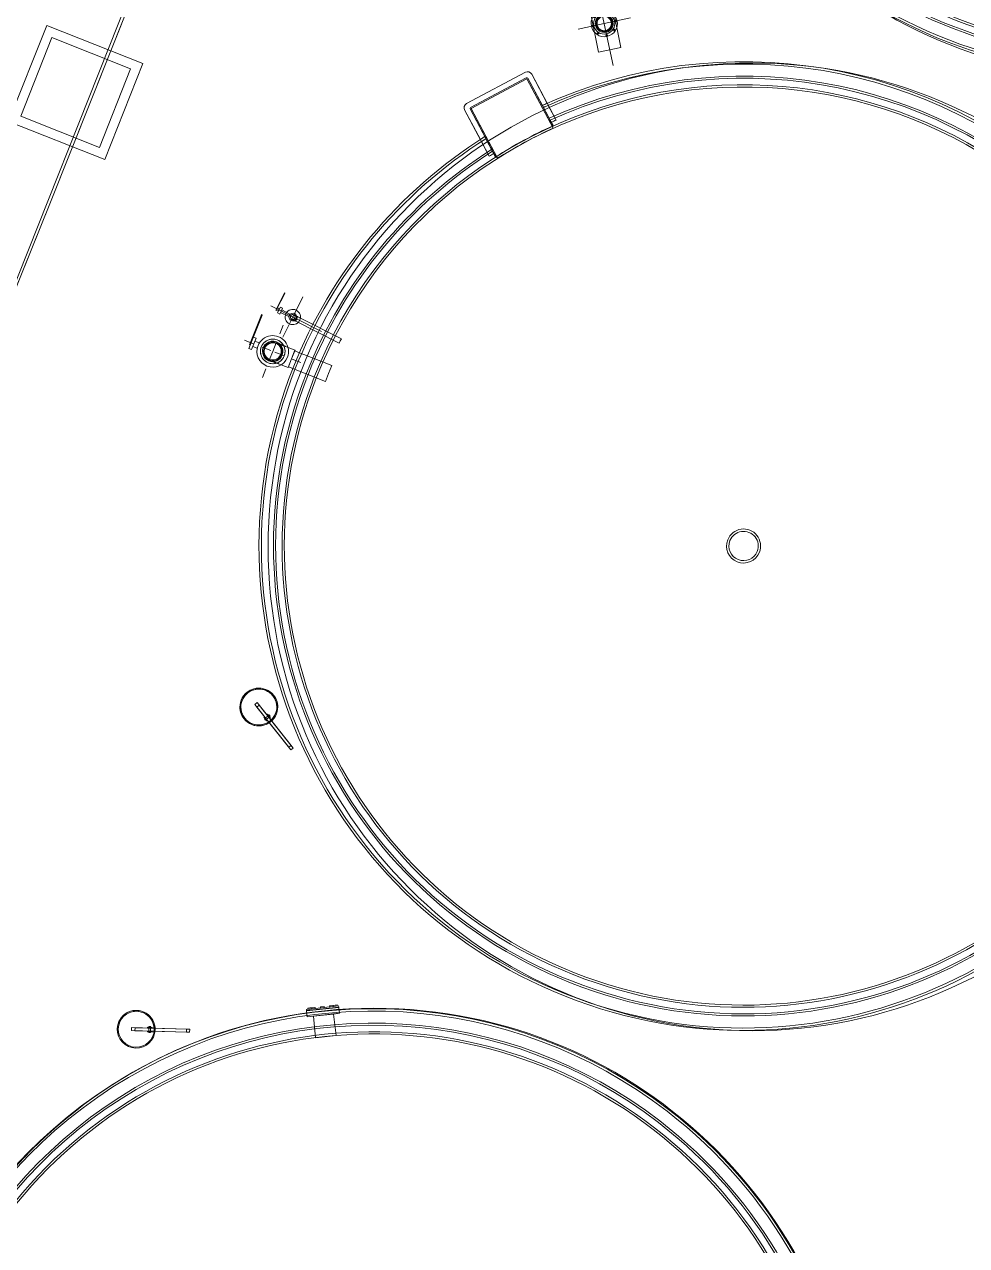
# Model space of a CAD drawing. Header units: metres. Extents: x -207 to 292, y -187 to 169.
# Drawn here: x -32.25 to -22.23, y -64.14 to -51.15 of the extents above; entities that cross this region are included whole.
import ezdxf

# ---------------------------------------------------------------- set-up
doc = ezdxf.new("R2010")
doc.units = ezdxf.units.M
doc.linetypes.add('Dash', pattern=[0.006, 0.003, -0.003])
for name, color, linetype, lineweight in [('C-TOPO', 7, 'Continuous', 9), ('EQUIPOS PIS', 7, 'Continuous', 9), ('P-SANR-FIXT', 7, 'Continuous', 9), ('P-SANR-FIXT-HDLN', 7, 'Dash', 9), ('VEREDAS', 7, 'Continuous', 9)]:
    doc.layers.add(name, color=color, linetype=linetype, lineweight=lineweight)
doc.layers.add('PR10-ARQ-PL-001-Emplazamiento-C-1_dwg', color=7, linetype='Continuous', lineweight=9, true_color=0x767676)

# ---------------------------------------------------------------- blocks, each defined once
blk = doc.blocks.new('M_Estanque-Terraza - M_Estanque-Terraza-2090154-PLANTA EMPLAZAMIENTO ACTUALIZADO')
at = {"layer": 'P-SANR-FIXT'}
for p, q in [((-4.012, 3.832), (-4.471, 3.292)), ((-4.471, 3.292), (-4.012, 3.832)), ((-4.012, 3.832), (-4.471, 3.292)), ((-4.471, 3.292), (-4.012, 3.832)), ((-4.012, 3.832), (-4.471, 3.292)), ((-4.471, 3.292), (-4.012, 3.832)), ((-4.416, 3.27), (-3.981, 3.781)), ((-3.981, 3.781), (-4.416, 3.27)), ((-4.416, 3.27), (-3.981, 3.781)), ((-3.981, 3.781), (-4.416, 3.27)), ((-3.981, 3.781), (-4.416, 3.27)), ((-4.416, 3.27), (-3.981, 3.781)), ((-3.981, 3.781), (-4.416, 3.27)), ((-4.416, 3.27), (-3.981, 3.781)), ((-4.407, 3.262), (-3.972, 3.773)), ((-3.972, 3.773), (-4.407, 3.262)), ((-3.972, 3.773), (-3.536, 3.402)), ((-3.519, 3.388), (-3.972, 3.773)), ((-3.964, 3.783), (-3.56, 3.439)), ((-3.56, 3.439), (-3.964, 3.783)), ((-3.964, 3.783), (-3.56, 3.439)), ((-3.56, 3.439), (-3.964, 3.783)), ((-3.714, 3.57), (-3.964, 3.783)), ((-3.964, 3.783), (-3.529, 3.412)), ((-3.714, 3.57), (-3.964, 3.783)), ((-3.964, 3.783), (-3.714, 3.57)), ((-3.521, 3.479), (-3.941, 3.837)), ((-3.941, 3.837), (-3.521, 3.479)), ((-3.521, 3.479), (-3.941, 3.837)), ((-3.941, 3.837), (-3.521, 3.479)), ((-3.675, 3.61), (-3.941, 3.837)), ((-3.941, 3.837), (-3.675, 3.61)), ((3.631, 3.688), (3.586, 3.645)), ((3.586, 3.645), (3.63, 3.597)), ((3.586, 3.645), (3.826, 3.397)), ((3.586, 3.645), (3.826, 3.397)), ((3.631, 3.688), (3.87, 3.441)), ((3.631, 3.688), (3.87, 3.441)), ((3.644, 3.699), (3.634, 3.691)), ((3.872, 3.444), (3.634, 3.691)), ((3.872, 3.444), (3.634, 3.691)), ((3.644, 3.699), (3.882, 3.453)), ((3.644, 3.699), (3.882, 3.453)), ((3.662, 3.696), (3.654, 3.689)), ((3.654, 3.689), (3.668, 3.674)), ((3.676, 3.682), (3.662, 3.696)), ((3.668, 3.674), (3.682, 3.66)), ((3.69, 3.668), (3.676, 3.682)), ((3.682, 3.66), (3.69, 3.668)), ((3.69, 3.668), (3.682, 3.66)), ((3.69, 3.668), (3.682, 3.66)), ((3.682, 3.66), (3.705, 3.635)), ((3.682, 3.66), (3.705, 3.635)), ((3.686, 3.656), (3.709, 3.631)), ((3.686, 3.656), (3.709, 3.631)), ((3.713, 3.643), (3.69, 3.668)), ((3.713, 3.643), (3.69, 3.668)), ((3.717, 3.639), (3.694, 3.663)), ((3.717, 3.639), (3.694, 3.663)), ((3.709, 3.631), (3.717, 3.639)), ((3.709, 3.631), (3.717, 3.639)), ((-3.597, 3.47), (-3.714, 3.57)), ((-3.527, 3.411), (-3.695, 3.554)), ((-3.695, 3.554), (-3.58, 3.455)), ((-3.695, 3.554), (-3.56, 3.439)), ((-3.56, 3.439), (-3.695, 3.554)), ((-3.521, 3.479), (-3.656, 3.594)), ((-3.656, 3.594), (-3.521, 3.479)), ((3.63, 3.597), (3.462, 3.441)), ((3.63, 3.597), (3.779, 3.443)), ((3.63, 3.597), (3.779, 3.443)), ((3.757, 3.598), (3.749, 3.591)), ((3.757, 3.598), (3.749, 3.591)), ((3.749, 3.591), (3.776, 3.562)), ((3.749, 3.591), (3.776, 3.562)), ((3.749, 3.591), (3.776, 3.562)), ((3.749, 3.591), (3.776, 3.562)), ((3.784, 3.569), (3.757, 3.598)), ((3.784, 3.569), (3.757, 3.598)), ((3.784, 3.569), (3.757, 3.598)), ((3.784, 3.569), (3.757, 3.598)), ((3.776, 3.562), (3.784, 3.569)), ((3.776, 3.562), (3.784, 3.569)), ((3.824, 3.529), (3.816, 3.521)), ((3.824, 3.529), (3.816, 3.521)), ((3.816, 3.521), (3.839, 3.497)), ((3.816, 3.521), (3.839, 3.497)), ((3.82, 3.517), (3.843, 3.492)), ((3.82, 3.517), (3.843, 3.492)), ((3.847, 3.504), (3.824, 3.529)), ((3.847, 3.504), (3.824, 3.529)), ((3.851, 3.5), (3.828, 3.525)), ((3.851, 3.5), (3.828, 3.525)), ((3.541, 3.362), (3.462, 3.441)), ((3.462, 3.441), (3.617, 3.281)), ((3.462, 3.441), (3.617, 3.281)), ((3.617, 3.281), (3.779, 3.443)), ((3.779, 3.443), (3.826, 3.397)), ((3.826, 3.397), (3.87, 3.441)), ((3.851, 3.5), (3.843, 3.492)), ((3.843, 3.492), (3.851, 3.5)), ((3.843, 3.492), (3.851, 3.5)), ((3.843, 3.492), (3.857, 3.478)), ((3.865, 3.486), (3.851, 3.5)), ((3.857, 3.478), (3.871, 3.464)), ((3.879, 3.471), (3.865, 3.486)), ((3.871, 3.464), (3.879, 3.471)), ((3.872, 3.444), (3.882, 3.453)), ((-4.007, 2.906), (-4.415, 3.253)), ((-4.415, 3.253), (-4.007, 2.906)), ((-4.007, 2.906), (-4.415, 3.253)), ((-4.415, 3.253), (-4.007, 2.906)), ((-4.415, 3.253), (-4.161, 3.037)), ((-3.976, 2.879), (-4.415, 3.253)), ((-4.415, 3.253), (-4.161, 3.037)), ((-4.161, 3.037), (-4.415, 3.253)), ((-3.967, 2.887), (-4.407, 3.262)), ((-4.407, 3.262), (-3.95, 2.873)), ((3.617, 3.281), (3.541, 3.362)), ((-4.466, 3.222), (-4.04, 2.86)), ((-4.04, 2.86), (-4.466, 3.222)), ((-4.466, 3.222), (-4.04, 2.86)), ((-4.04, 2.86), (-4.466, 3.222)), ((-4.466, 3.222), (-4.194, 2.991)), ((-4.194, 2.991), (-4.466, 3.222)), ((-4.161, 3.037), (-4.044, 2.937)), ((-4.142, 3.021), (-3.974, 2.877)), ((-4.027, 2.922), (-4.142, 3.021)), ((-4.142, 3.021), (-4.007, 2.906)), ((-4.007, 2.906), (-4.142, 3.021)), ((-4.175, 2.975), (-4.04, 2.86)), ((-4.04, 2.86), (-4.175, 2.975))]:
    blk.add_line(p, q, dxfattribs=at)
at = {"layer": 'P-SANR-FIXT', "flags": 128}
for points in [[(-3.529, 3.412), (-3.536, 3.418), (-3.544, 3.425), (-3.552, 3.431), (-3.559, 3.438), (-3.567, 3.444), (-3.574, 3.451), (-3.582, 3.457), (-3.59, 3.464), (-3.597, 3.47)], [(-3.58, 3.455), (-3.575, 3.451), (-3.569, 3.446), (-3.564, 3.442), (-3.559, 3.438), (-3.554, 3.433), (-3.548, 3.429), (-3.543, 3.424), (-3.538, 3.42), (-3.533, 3.415), (-3.527, 3.411)], [(-3.536, 3.402), (-3.53, 3.397), (-3.525, 3.392), (-3.519, 3.388)], [(-4.044, 2.937), (-4.037, 2.931), (-4.029, 2.924), (-4.021, 2.918), (-4.014, 2.911), (-4.006, 2.905), (-3.999, 2.898), (-3.991, 2.892), (-3.983, 2.885), (-3.976, 2.879)], [(-3.974, 2.877), (-3.979, 2.882), (-3.985, 2.886), (-3.99, 2.891), (-3.995, 2.895), (-4.001, 2.9), (-4.006, 2.904), (-4.011, 2.909), (-4.016, 2.913), (-4.022, 2.918), (-4.027, 2.922)], [(-3.95, 2.873), (-3.956, 2.878), (-3.962, 2.882), (-3.967, 2.887)]]:
    blk.add_lwpolyline(points, dxfattribs=at)
at = {"layer": 'P-SANR-FIXT'}
for centre, radius, start, end in [((0, 0), 5.152, 0, 136.1362), ((0, 0), 5.152, 0, 136.1362), ((0, 0), 5.127, 0, 136.1195), ((0, 0), 5.127, 0, 136.1195), ((0, 0), 4.998, 0, 136.0307), ((0, 0), 4.976, 360, 136.0144), ((0, 0), 4.906, 0, 180), ((0, 0), 4.883, 0, 180), ((-3.974, 3.799), 0.05, 49.5733, 139.5733), ((-3.974, 3.799), 0.05, 49.5733, 139.5733), ((-3.974, 3.799), 0.05, 49.5733, 139.5733), ((-3.974, 3.799), 0.05, 49.5733, 139.5733), ((-3.974, 3.799), 0.05, 49.5733, 139.5733), ((-3.974, 3.799), 0.05, 49.5733, 139.5733), ((-3.972, 3.773), 0.012, 49.5733, 139.5733), ((-3.972, 3.773), 0.012, 49.5733, 139.5733), ((-3.972, 3.773), 0.012, 49.5733, 139.5733), ((-3.972, 3.773), 0.012, 49.5733, 139.5733), ((-3.972, 3.773), 0.012, 49.5733, 139.5733), ((-3.972, 3.773), 0.012, 49.5733, 139.5733), ((-3.972, 3.773), 0.012, 49.5733, 139.5733), ((-3.972, 3.773), 0.012, 49.5733, 139.5733), ((0, 0), 5.152, 135.5076, 136.1362), ((0, 0), 5.152, 135.5076, 136.1362), ((0, 0), 5.127, 135.4878, 136.1195), ((0, 0), 5.127, 135.4878, 136.1195), ((0, 0), 4.908, 135.9656, 144.0938), ((0, 0), 4.884, 136.089, 143.9747), ((0, 0), 4.95, 135.3417, 135.9961), ((0, 0), 4.95, 135.3417, 135.9961), ((0, 0), 4.95, 135.3417, 135.9961), ((0, 0), 4.95, 135.3417, 135.9961), ((0, 0), 4.95, 135.3417, 135.9961), ((0, 0), 4.95, 135.3417, 135.9961), ((0.035, -0.026), 4.95, 136.0277, 136.1669), ((-4.433, 3.26), 0.05, 139.5733, 229.5733), ((-4.433, 3.26), 0.05, 139.5733, 229.5733), ((-4.433, 3.26), 0.05, 139.5733, 229.5733), ((-4.433, 3.26), 0.05, 139.5733, 229.5733), ((-4.433, 3.26), 0.05, 139.5733, 229.5733), ((-4.433, 3.26), 0.05, 139.5733, 229.5733), ((-4.407, 3.262), 0.012, 139.5733, 229.5733), ((-4.407, 3.262), 0.012, 139.5733, 229.5733), ((-4.407, 3.262), 0.012, 139.5733, 229.5733), ((-4.407, 3.262), 0.012, 139.5733, 229.5733), ((-4.407, 3.262), 0.012, 139.5733, 229.5733), ((-4.407, 3.262), 0.012, 139.5733, 229.5733), ((-4.407, 3.262), 0.012, 139.5733, 229.5733), ((-4.407, 3.262), 0.012, 139.5733, 229.5733), ((0, 0), 5.152, 143.8798, 180), ((0, 0), 5.152, 143.8798, 180), ((0, 0), 5.127, 143.9009, 180), ((0, 0), 5.127, 143.9009, 180), ((0, 0), 5.152, 143.8798, 144.5092), ((0, 0), 5.152, 143.8798, 144.5092), ((0, 0), 5.127, 143.9009, 144.5333), ((0, 0), 5.127, 143.9009, 144.5333), ((0, 0), 4.998, 144.0122, 180), ((0, 0), 4.976, 144.0325, 180), ((0, 0), 4.95, 144.0556, 144.7107), ((0, 0), 4.95, 144.0556, 144.7107), ((0, 0), 4.95, 144.0556, 144.7107), ((0, 0), 4.95, 144.0556, 144.7107), ((0, 0), 4.95, 144.0556, 144.7107), ((0, 0), 4.95, 144.0556, 144.7107), ((0.035, -0.026), 4.95, 143.948, 144.0873), ((0, 0), 0.181, 360, 180), ((0, 0), 0.181, 0, 180), ((0, 0), 0.156, 0, 180), ((0, 0), 0.156, 0, 180), ((0, 0), 5.152, 180, 360), ((0, 0), 5.152, 180, 360), ((0, 0), 5.127, 180, 0), ((0, 0), 5.127, 180, 0), ((0, 0), 4.998, 180, 0), ((0, 0), 4.976, 180, 0), ((0, 0), 4.906, 180, 360), ((0, 0), 4.883, 180, 360), ((0, 0), 0.181, 180, 360), ((0, 0), 0.181, 180, 0), ((0, 0), 0.156, 180, 0), ((0, 0), 0.156, 180, 0)]:
    blk.add_arc(centre, radius, start, end, dxfattribs=at)
for major_axis, ratio, start_param, end_param in [((2.956, 3.945), 0.995672, 1.44575, 1.448189), ((2.955, 3.944), 0.99567, 1.584603, 1.587045)]:
    blk.add_ellipse((0.001, -0.001), major_axis=major_axis, ratio=ratio, start_param=start_param, end_param=end_param, dxfattribs=at)
blk = doc.blocks.new('M_Conexión Tubería 01 - M_Conexión Tubería 01-2148525-PLANTA EMPLAZAMIENTO ACTUALIZADO')
at = {"layer": 'P-SANR-FIXT'}
for p, q in [((0, 0.456), (0, -0.234)), ((-0.121, 0.285), (-0.122, -0.125)), ((-0.122, -0.125), (-0.121, 0.285)), ((-0.121, 0.285), (-0.122, -0.125)), ((-0.122, -0.125), (-0.121, 0.285)), ((0.121, 0.284), (-0.121, 0.285)), ((-0.121, 0.285), (0.121, 0.284)), ((0.121, 0.284), (-0.121, 0.285)), ((-0.121, 0.285), (0.121, 0.284)), ((0.12, -0.126), (0.121, 0.284)), ((0.121, 0.284), (0.12, -0.126)), ((0.12, -0.126), (0.121, 0.284)), ((0.121, 0.284), (0.12, -0.126)), ((-0.285, 0), (0, 0)), ((-0.122, -0.125), (0.12, -0.126)), ((0.12, -0.126), (-0.122, -0.125)), ((-0.122, -0.125), (0.12, -0.126)), ((0.12, -0.126), (-0.122, -0.125)), ((0.285, 0), (0, 0))]:
    blk.add_line(p, q, dxfattribs=at)
for centre, radius, start, end in [((0, 0), 0.14, 0, 180), ((0, 0), 0.14, 0, 180), ((0, 0), 0.14, 0, 180), ((0, 0), 0.14, 0, 180), ((0, 0), 0.14, 0, 180), ((0, 0), 0.14, 0, 180), ((0, 0.127), 0.008, 0, 180), ((0, 0.127), 0.008, 0, 180), ((0, 0.127), 0.008, 0, 180), ((0, 0.127), 0.008, 0, 180), ((0, 0.127), 0.005, 0, 180), ((0, 0.127), 0.005, 0, 180), ((0, 0.127), 0.005, 0, 180), ((0, 0.127), 0.005, 0, 180), ((0, 0.127), 0.005, 0, 180), ((0, 0.127), 0.005, 0, 180), ((0, 0), 0.14, 180, 0), ((0, 0), 0.14, 180, 0), ((0, 0), 0.14, 180, 0), ((0, 0), 0.14, 180, 0), ((0, 0), 0.14, 180, 0), ((0, 0), 0.14, 180, 0), ((-0.127, 0), 0.008, 90, 270), ((-0.127, 0), 0.008, 90, 270), ((-0.127, 0), 0.008, 90, 270), ((-0.127, 0), 0.008, 90, 270), ((-0.127, 0), 0.005, 90, 270), ((-0.127, 0), 0.005, 90, 270), ((-0.127, 0), 0.008, 270, 90), ((-0.127, 0), 0.008, 270, 90), ((-0.127, 0), 0.008, 270, 90), ((-0.127, 0), 0.008, 270, 90), ((-0.127, 0), 0.005, 270, 90), ((-0.127, 0), 0.005, 270, 90), ((0, 0), 0.113, 0, 180), ((0, 0), 0.113, 0, 180), ((0, 0), 0.113, 180, 0), ((0, 0), 0.113, 180, 0), ((-0.09, 0.09), 0.008, 45, 225), ((-0.09, 0.09), 0.008, 45, 225), ((-0.09, 0.09), 0.008, 45, 225), ((-0.09, 0.09), 0.008, 45, 225), ((-0.09, 0.09), 0.008, 225, 45), ((-0.09, 0.09), 0.008, 225, 45), ((-0.09, 0.09), 0.008, 225, 45), ((-0.09, 0.09), 0.008, 225, 45), ((-0.09, 0.09), 0.005, 45, 225), ((-0.09, 0.09), 0.005, 45, 225), ((0, 0), 0.0951, 0, 180), ((0, 0), 0.0951, 0, 180), ((0, 0), 0.0951, 180, 0), ((0, 0), 0.0951, 180, 0), ((-0.09, 0.09), 0.005, 225, 45), ((-0.09, 0.09), 0.005, 225, 45), ((0, 0), 0.0851, 360, 180), ((0, 0), 0.0851, 360, 180), ((0, 0), 0.0851, 0, 180), ((0, 0), 0.0851, 0, 180), ((0, 0), 0.0851, 0, 180), ((0, 0), 0.0851, 0, 180), ((0, 0), 0.0851, 180, 360), ((0, 0), 0.0851, 180, 360), ((0, 0), 0.0851, 180, 360), ((0, 0), 0.0851, 180, 360), ((0, 0), 0.0851, 180, 0), ((0, 0), 0.0851, 180, 360), ((0, 0), 0.0816, 360, 180), ((0, 0), 0.0816, 0, 180), ((0, 0), 0.0816, 180, 360), ((0, 0), 0.0816, 180, 0), ((0, 0), 0.0766, 0, 180), ((0, 0), 0.0766, 360, 180), ((0, 0), 0.0766, 0, 180), ((0, 0), 0.0766, 360, 180), ((0, 0), 0.0766, 0, 180), ((0, 0), 0.0766, 360, 180), ((0, 0), 0.0766, 360, 180), ((0, 0), 0.0766, 0, 180), ((0, 0), 0.0766, 180, 360), ((0, 0), 0.0766, 180, 360), ((0, 0), 0.0766, 180, 360), ((0, 0), 0.0766, 180, 360), ((0, 0), 0.0766, 180, 360), ((0, 0), 0.0766, 180, 360), ((0, 0), 0.0766, 180, 360), ((0, 0), 0.0766, 180, 360), ((0, 0.127), 0.008, 180, 360), ((0, 0.127), 0.008, 180, 0), ((0, 0.127), 0.008, 180, 0), ((0, 0.127), 0.008, 180, 0), ((0, 0.127), 0.005, 180, 0), ((0, 0.127), 0.005, 180, 0), ((0, 0.127), 0.005, 180, 0), ((0, 0.127), 0.005, 180, 0), ((0, 0.127), 0.005, 180, 360), ((0, 0.127), 0.005, 180, 0), ((0.09, 0.09), 0.008, 135, 315), ((0.09, 0.09), 0.008, 135, 315), ((0.09, 0.09), 0.008, 135, 315), ((0.09, 0.09), 0.008, 135, 315), ((0.09, 0.09), 0.008, 315, 135), ((0.09, 0.09), 0.008, 315, 135), ((0.09, 0.09), 0.008, 315, 135), ((0.09, 0.09), 0.008, 315, 135), ((0.09, 0.09), 0.005, 135, 315), ((0.09, 0.09), 0.005, 135, 315), ((0.09, 0.09), 0.005, 315, 135), ((0.09, 0.09), 0.005, 315, 135), ((0.127, 0), 0.008, 90, 270), ((0.127, 0), 0.008, 90, 270), ((0.127, 0), 0.008, 90, 270), ((0.127, 0), 0.008, 90, 270), ((0.127, 0), 0.005, 90, 270), ((0.127, 0), 0.005, 90, 270), ((0.127, 0), 0.008, 270, 90), ((0.127, 0), 0.008, 270, 90), ((0.127, 0), 0.008, 270, 90), ((0.127, 0), 0.008, 270, 90), ((0.127, 0), 0.005, 270, 90), ((0.127, 0), 0.005, 270, 90), ((-0.09, -0.09), 0.008, 135, 315), ((-0.09, -0.09), 0.008, 135, 315), ((-0.09, -0.09), 0.008, 135, 315), ((-0.09, -0.09), 0.008, 135, 315), ((-0.09, -0.09), 0.008, 315, 135), ((-0.09, -0.09), 0.008, 315, 135), ((-0.09, -0.09), 0.008, 315, 135), ((-0.09, -0.09), 0.008, 315, 135), ((-0.09, -0.09), 0.005, 135, 315), ((-0.09, -0.09), 0.005, 135, 315), ((-0.09, -0.09), 0.005, 315, 135), ((-0.09, -0.09), 0.005, 315, 135), ((0, -0.127), 0.008, 360, 180), ((0, -0.127), 0.008, 0, 180), ((0, -0.127), 0.008, 360, 180), ((0, -0.127), 0.008, 0, 180), ((0, -0.127), 0.008, 180, 360), ((0, -0.127), 0.008, 180, 360), ((0, -0.127), 0.008, 180, 360), ((0, -0.127), 0.008, 180, 360), ((0, -0.127), 0.005, 360, 180), ((0, -0.127), 0.005, 0, 180), ((0, -0.127), 0.005, 180, 360), ((0, -0.127), 0.005, 180, 360), ((0.09, -0.09), 0.008, 45, 225), ((0.09, -0.09), 0.008, 45, 225), ((0.09, -0.09), 0.008, 45, 225), ((0.09, -0.09), 0.008, 45, 225), ((0.09, -0.09), 0.008, 225, 45), ((0.09, -0.09), 0.008, 225, 45), ((0.09, -0.09), 0.008, 225, 45), ((0.09, -0.09), 0.008, 225, 45), ((0.09, -0.09), 0.005, 45, 225), ((0.09, -0.09), 0.005, 45, 225), ((0.09, -0.09), 0.005, 225, 45), ((0.09, -0.09), 0.005, 225, 45)]:
    blk.add_arc(centre, radius, start, end, dxfattribs=at)
blk = doc.blocks.new('M_Tuberia Alimentación-01 - M_Tuberia Alimentación-01-2152466-PLANTA EMPLAZAMIENTO ACTUALIZADO')
at = {"layer": 'P-SANR-FIXT'}
for p, q in [((-0.248, 0.32), (-0.255, 0.32)), ((-0.255, 0.32), (-0.255, 0.296)), ((-0.255, 0.012), (-0.255, 0.317)), ((-0.248, 0.317), (-0.255, 0.317)), ((-0.255, 0.296), (-0.255, -0.02)), ((-0.248, 0.296), (-0.248, 0.32)), ((-0.248, 0.317), (-0.248, 0.012)), ((-0.248, -0.02), (-0.248, 0.296)), ((-0.255, 0.012), (-0.255, -0.025)), ((-0.255, 0.012), (-0.248, 0.012)), ((-0.216, 0.065), (-0.248, 0.065)), ((-0.248, 0), (-0.248, 0.065)), ((-0.248, -0.025), (-0.248, 0.012)), ((-0.248, -0.065), (-0.248, 0)), ((-0.216, 0.065), (-0.216, 0)), ((-0.168, 0.03), (-0.216, 0.03)), ((-0.216, 0), (-0.216, 0.03)), ((-0.216, 0), (-0.216, -0.065)), ((-0.168, 0.03), (-0.168, 0)), ((-0.168, 0), (-0.168, -0.03)), ((0.215, 0.1), (0.106, 0.1)), ((0.215, 0), (0.215, 0.1)), ((0.639, 0.09), (0.215, 0.09)), ((0.215, 0), (0.215, 0.09)), ((0.215, -0.1), (0.215, 0)), ((0.215, -0.09), (0.215, 0)), ((0.639, 0.09), (0.639, 0)), ((0.639, 0), (0.639, -0.09)), ((-0.255, -0.02), (-0.248, -0.02)), ((-0.255, -0.025), (-0.248, -0.025)), ((-0.248, -0.065), (-0.216, -0.065)), ((-0.216, -0.03), (-0.216, 0)), ((-0.216, -0.03), (-0.168, -0.03)), ((0.106, -0.1), (0.215, -0.1)), ((0.215, -0.09), (0.639, -0.09))]:
    blk.add_line(p, q, dxfattribs=at)
at = {"layer": 'P-SANR-FIXT', "flags": 128}
for points in [[(0.106, 0.1), (0.102, 0.1), (0.097, 0.1), (0.093, 0.1), (0.089, 0.1), (0.085, 0.1), (0.081, 0.1), (0.077, 0.1), (0.073, 0.1), (0.069, 0.1), (0.065, 0.1), (0.061, 0.1), (0.057, 0.1), (0.053, 0.1), (0.05, 0.1), (0.046, 0.1), (0.043, 0.1), (0.039, 0.1), (0.036, 0.1), (0.033, 0.1), (0.03, 0.1), (0.027, 0.1), (0.024, 0.1), (0.022, 0.1), (0.019, 0.1), (0.017, 0.1), (0.015, 0.1), (0.012, 0.1), (0.011, 0.1), (0.009, 0.1), (0.007, 0.1), (0.006, 0.1), (0.004, 0.1), (0.003, 0.1), (0.002, 0.1), (0.002, 0.1), (0.001, 0.1), (0, 0.1), (0, 0.1), (0, 0.1)], [(0, -0.1), (0, -0.1), (0, -0.1), (0.001, -0.1), (0.001, -0.1), (0.002, -0.1), (0.003, -0.1), (0.004, -0.1), (0.005, -0.1), (0.007, -0.1), (0.008, -0.1), (0.01, -0.1), (0.012, -0.1), (0.014, -0.1), (0.016, -0.1), (0.018, -0.1), (0.021, -0.1), (0.024, -0.1), (0.026, -0.1), (0.029, -0.1), (0.032, -0.1), (0.035, -0.1), (0.038, -0.1), (0.042, -0.1), (0.045, -0.1), (0.049, -0.1), (0.052, -0.1), (0.056, -0.1), (0.06, -0.1), (0.064, -0.1), (0.068, -0.1), (0.071, -0.1), (0.076, -0.1), (0.08, -0.1), (0.084, -0.1), (0.088, -0.1), (0.092, -0.1), (0.096, -0.1), (0.101, -0.1), (0.105, -0.1), (0.106, -0.1)]]:
    blk.add_lwpolyline(points, dxfattribs=at)
at = {"layer": 'P-SANR-FIXT'}
for radius, start, end in [(0.168, 360, 180), (0.168, 360, 180), (0.168, 360, 180), (0.168, 360, 180), (0.168, 360, 180), (0.168, 360, 180), (0.131, 0, 180), (0.131, 360, 180), (0.131, 360, 180), (0.131, 360, 180), (0.168, 180, 360), (0.168, 180, 360), (0.168, 180, 360), (0.168, 180, 360), (0.168, 180, 360), (0.168, 180, 360), (0.131, 180, 0), (0.131, 180, 360), (0.131, 180, 360), (0.131, 180, 360), (0.109, 360, 180), (0.109, 360, 180), (0.109, 360, 180), (0.109, 360, 180), (0.109, 180, 360), (0.109, 180, 360), (0.109, 180, 360), (0.109, 180, 360), (0.1, 0, 180), (0.1, 180, 0), (0.091, 0, 180), (0.091, 0, 180), (0.091, 0, 180), (0.091, 0, 180), (0.091, 180, 0), (0.091, 180, 0), (0.091, 180, 0), (0.091, 180, 0)]:
    blk.add_arc((0, 0), radius, start, end, dxfattribs=at)
at = {"layer": 'P-SANR-FIXT-HDLN'}
for p, q in [((0, 0), (0, 0.301)), ((-0.322, 0), (0, 0)), ((0.322, 0), (0, 0)), ((0, 0), (0, -0.301))]:
    blk.add_line(p, q, dxfattribs=at)
blk = doc.blocks.new('M_Tuberia Alimentación-02 - M_Tuberia Alimentación-02-2155587-PLANTA EMPLAZAMIENTO ACTUALIZADO')
at = {"layer": 'P-SANR-FIXT'}
for p, q in [((-0.19, 0.19), (-0.193, 0.19)), ((-0.193, 0.19), (-0.193, 0.186)), ((-0.193, 0.19), (-0.193, 0.183)), ((-0.193, 0), (-0.193, 0.186)), ((-0.193, 0.183), (-0.193, -0.006)), ((-0.193, 0.183), (-0.19, 0.183)), ((-0.19, 0.183), (-0.19, 0.19)), ((-0.19, 0.186), (-0.19, 0.19)), ((-0.19, 0.186), (-0.19, 0)), ((-0.19, -0.006), (-0.19, 0.183)), ((0, 0), (0, 0.239)), ((-0.193, 0), (-0.193, -0.014)), ((-0.193, 0), (-0.19, 0)), ((-0.165, 0.014), (-0.19, 0.014)), ((-0.19, 0.014), (-0.19, 0)), ((-0.19, -0.014), (-0.19, 0)), ((-0.19, 0), (-0.19, -0.014)), ((-0.138, 0.034), (-0.165, 0.034)), ((-0.165, 0), (-0.165, 0.034)), ((-0.165, 0), (-0.165, 0.014)), ((-0.165, -0.014), (-0.165, 0)), ((-0.165, -0.034), (-0.165, 0)), ((-0.138, 0), (-0.138, 0.034)), ((-0.041, 0.014), (-0.138, 0.014)), ((-0.138, 0), (-0.138, 0.014)), ((-0.138, -0.034), (-0.138, 0)), ((-0.138, -0.014), (-0.138, 0)), ((-0.041, 0), (-0.041, 0.014)), ((-0.041, -0.014), (-0.041, 0)), ((0.047, 0.026), (0.042, 0.026)), ((0.047, 0), (0.047, 0.026)), ((0.566, 0.025), (0.047, 0.025)), ((0.047, 0), (0.047, 0.025)), ((0.047, -0.026), (0.047, 0)), ((0.566, 0), (0.566, 0.025)), ((-0.262, 0), (0.341, 0)), ((-0.193, -0.006), (-0.19, -0.006)), ((-0.193, -0.014), (-0.19, -0.014)), ((-0.19, -0.014), (-0.165, -0.014)), ((-0.165, -0.034), (-0.138, -0.034)), ((-0.138, -0.014), (-0.041, -0.014)), ((0, 0), (0, -0.239)), ((0.042, -0.026), (0.047, -0.026)), ((0.047, -0.025), (0.047, 0)), ((0.047, -0.025), (0.566, -0.025)), ((0.566, -0.025), (0.566, 0))]:
    blk.add_line(p, q, dxfattribs=at)
at = {"layer": 'P-SANR-FIXT', "flags": 128}
for points in [[(0.042, 0.026), (0.04, 0.026), (0.039, 0.026), (0.037, 0.026), (0.035, 0.026), (0.034, 0.026), (0.032, 0.026), (0.03, 0.026), (0.029, 0.026), (0.027, 0.026), (0.026, 0.026), (0.024, 0.026), (0.023, 0.026), (0.021, 0.026), (0.02, 0.026), (0.018, 0.026), (0.017, 0.026), (0.016, 0.026), (0.014, 0.026), (0.013, 0.026), (0.012, 0.026), (0.011, 0.026), (0.01, 0.026), (0.009, 0.026), (0.008, 0.026), (0.007, 0.026), (0.006, 0.026), (0.005, 0.026), (0.004, 0.026), (0.004, 0.026), (0.003, 0.026), (0.002, 0.026), (0.002, 0.026), (0.001, 0.026), (0.001, 0.026), (0.001, 0.026), (0, 0.026), (0, 0.026), (0, 0.026), (0, 0.026)], [(0, -0.026), (0, -0.026), (0, -0.026), (0, -0.026), (0.001, -0.026), (0.001, -0.026), (0.001, -0.026), (0.002, -0.026), (0.002, -0.026), (0.003, -0.026), (0.003, -0.026), (0.004, -0.026), (0.005, -0.026), (0.006, -0.026), (0.006, -0.026), (0.007, -0.026), (0.008, -0.026), (0.009, -0.026), (0.01, -0.026), (0.012, -0.026), (0.013, -0.026), (0.014, -0.026), (0.015, -0.026), (0.017, -0.026), (0.018, -0.026), (0.019, -0.026), (0.021, -0.026), (0.022, -0.026), (0.024, -0.026), (0.025, -0.026), (0.027, -0.026), (0.028, -0.026), (0.03, -0.026), (0.032, -0.026), (0.033, -0.026), (0.035, -0.026), (0.037, -0.026), (0.038, -0.026), (0.04, -0.026), (0.042, -0.026), (0.042, -0.026)]]:
    blk.add_lwpolyline(points, dxfattribs=at)
at = {"layer": 'P-SANR-FIXT'}
for radius, start, end in [(0.0814, 360, 180), (0.0814, 360, 180), (0.0814, 360, 180), (0.0814, 360, 180), (0.0814, 180, 360), (0.0814, 180, 360), (0.0814, 180, 360), (0.0814, 180, 360), (0.0411, 0, 180), (0.0411, 360, 180), (0.0411, 360, 180), (0.0411, 360, 180), (0.0411, 360, 180), (0.0411, 360, 180), (0.0411, 180, 0), (0.0411, 180, 360), (0.0411, 180, 360), (0.0411, 180, 360), (0.0411, 180, 360), (0.0411, 180, 360), (0.0264, 0, 180), (0.0264, 180, 0), (0.025, 0, 180), (0.025, 360, 180), (0.025, 180, 0), (0.025, 180, 360)]:
    blk.add_arc((0, 0), radius, start, end, dxfattribs=at)
blk = doc.blocks.new('M_Tuberia Exterior 01 - M_Tuberia Exterior 01-2160598-PLANTA EMPLAZAMIENTO ACTUALIZADO')
at = {"layer": 'P-SANR-FIXT'}
for p, q in [((-0.013, 0.016), (-0.049, 0.016)), ((-0.049, 0.016), (-0.049, -0.016)), ((-0.049, 0.016), (0.534, 0.016)), ((-0.013, -0.016), (-0.013, 0.016)), ((0.569, 0.016), (-0.013, 0.016)), ((0.119, 0.016), (0.119, 0.025)), ((0.119, 0.025), (0.169, 0.025)), ((0.169, 0.025), (0.119, 0.025)), ((0.119, 0.025), (0.119, 0.016)), ((0.169, 0.016), (0.119, 0.016)), ((0.119, 0.016), (0.169, 0.016)), ((0.135, 0.034), (0.135, 0.025)), ((0.153, 0.034), (0.135, 0.034)), ((0.153, 0.034), (0.135, 0.034)), ((0.153, 0.025), (0.135, 0.025)), ((0.153, 0.025), (0.135, 0.025)), ((0.135, 0.016), (0.135, -0.016)), ((0.135, 0.016), (0.153, 0.016)), ((0.135, 0.016), (0.153, 0.016)), ((0.153, 0.025), (0.153, 0.034)), ((0.153, -0.016), (0.153, 0.016)), ((0.169, 0.025), (0.169, 0.016)), ((0.169, 0.016), (0.169, 0.025)), ((0.534, -0.016), (0.534, 0.016)), ((0.534, 0.016), (0.569, 0.016)), ((0.569, 0.016), (0.569, -0.016)), ((-0.049, -0.016), (-0.013, -0.016)), ((-0.049, -0.016), (0.534, -0.016)), ((-0.013, -0.016), (0.569, -0.016)), ((0.119, -0.016), (0.169, -0.016)), ((0.119, -0.025), (0.119, -0.016)), ((0.119, -0.016), (0.119, -0.025)), ((0.169, -0.016), (0.119, -0.016)), ((0.169, -0.025), (0.119, -0.025)), ((0.119, -0.025), (0.169, -0.025)), ((0.153, -0.016), (0.135, -0.016)), ((0.153, -0.016), (0.135, -0.016)), ((0.135, -0.025), (0.135, -0.031)), ((0.135, -0.025), (0.153, -0.025)), ((0.135, -0.025), (0.153, -0.025)), ((0.135, -0.031), (0.153, -0.031)), ((0.135, -0.031), (0.153, -0.031)), ((0.153, -0.031), (0.153, -0.025)), ((0.169, -0.016), (0.169, -0.025)), ((0.169, -0.025), (0.169, -0.016)), ((0.569, -0.016), (0.534, -0.016))]:
    blk.add_line(p, q, dxfattribs=at)
for radius, start, end in [(0.201, 0, 180), (0.201, 360, 180), (0.191, 360, 180), (0.191, 0, 180), (0.201, 180, 0), (0.201, 180, 360), (0.191, 180, 360), (0.191, 180, 0)]:
    blk.add_arc((0, 0), radius, start, end, dxfattribs=at)
blk = doc.blocks.new('YADRAN_LASQUEMAS_ARQ_MO_002_TERRAZAS_rvt-1-PLANTA EMPLAZAMIENTO ACTUALIZADO')
at = {"layer": 'P-SANR-FIXT', "lineweight": 9}
for name, p, rotation in [('M_Estanque-Terraza - M_Estanque-Terraza-2090154-PLANTA EMPLAZAMIENTO ACTUALIZADO', (-20.574, -46.53), 51.65666728622195), ('M_Estanque-Terraza - M_Estanque-Terraza-2090154-PLANTA EMPLAZAMIENTO ACTUALIZADO', (-24.599, -56.7), 338.4099999999997), ('M_Conexión Tubería 01 - M_Conexión Tubería 01-2148525-PLANTA EMPLAZAMIENTO ACTUALIZADO', (-26.081, -51.142), 191.9752595472243), ('M_Tuberia Alimentación-02 - M_Tuberia Alimentación-02-2155587-PLANTA EMPLAZAMIENTO ACTUALIZADO', (-29.393, -54.264), 333.2606874969204), ('M_Tuberia Alimentación-01 - M_Tuberia Alimentación-01-2152466-PLANTA EMPLAZAMIENTO ACTUALIZADO', (-29.606, -54.63), 338.4099999999992), ('M_Tuberia Exterior 01 - M_Tuberia Exterior 01-2160598-PLANTA EMPLAZAMIENTO ACTUALIZADO', (-29.754, -58.413), 308.4099999999988), ('M_Estanque-Terraza - M_Estanque-Terraza-2090154-PLANTA EMPLAZAMIENTO ACTUALIZADO', (-28.542, -66.774), 52.3644876313309), ('M_Tuberia Exterior 01 - M_Tuberia Exterior 01-2160598-PLANTA EMPLAZAMIENTO ACTUALIZADO', (-31.058, -61.841), 358.4099999999996)]:
    blk.add_blockref(name, p, dxfattribs=dict(at, rotation=rotation))
blk = doc.blocks.new('PR10-ARQ-PL-001-Emplazamiento-C-1_dwg_M_Camara Rectangular - 1_10 x 1_10 x 1_00 x 0_20-360533-PLANTA EMPLAZAMIENTO-674645-PLANTA EMPLAZAMIENTO ACTUALIZADO')
at = {"layer": 'P-SANR-FIXT', "flags": 128}
for points in [[(0.55, 0.55), (-0.55, 0.55), (-0.55, -0.55), (0.55, -0.55), (0.55, 0.55), (0.55, -0.55), (-0.55, -0.55), (-0.55, 0.55)], [(0.45, 0.45), (-0.45, 0.45), (-0.45, -0.45), (0.45, -0.45), (0.45, 0.45), (0.45, -0.45), (-0.45, -0.45), (-0.45, 0.45)]]:
    blk.add_lwpolyline(points, close=True, dxfattribs=at)
blk = doc.blocks.new('PR10-ARQ-PL-001-Emplazamiento-C-1_dwg-674643-PLANTA EMPLAZAMIENTO ACTUALIZADO')
at = {"layer": 'C-TOPO', "flags": 128}
blk.add_lwpolyline([(-22.406, -29.137), (-24.045, -33.3), (-26.058, -38.281), (-26.502, -39.381), (-27.031, -40.691), (-28.518, -44.371), (-30.576, -49.543), (-31.969, -53.042), (-33.504, -56.842), (-34.317, -58.854), (-36.72, -64.802), (-37.587, -66.949), (-38.644, -69.566), (-40.323, -73.72), (-40.387, -73.897)], dxfattribs=at)
blk.add_lwpolyline([(-22.406, -29.137), (-24.045, -33.3), (-26.058, -38.281), (-26.502, -39.381), (-27.031, -40.691), (-28.518, -44.371), (-30.576, -49.543), (-31.969, -53.042), (-33.504, -56.842), (-34.317, -58.854), (-36.72, -64.802), (-37.587, -66.949), (-38.644, -69.566), (-40.323, -73.72), (-40.387, -73.897)], dxfattribs=at)
at = {"layer": 'EQUIPOS PIS'}
for centre in [(-20.515, -46.579), (-24.508, -56.709), (-28.531, -66.764)]:
    blk.add_circle(centre, 5.147, dxfattribs=at)
at = {"layer": 'VEREDAS'}
blk.add_line((-29.442, -46.596), (-40.252, -73.804), dxfattribs=at)
at = {"rotation": 68.4218004970999}
blk.add_blockref('PR10-ARQ-PL-001-Emplazamiento-C-1_dwg_M_Camara Rectangular - 1_10 x 1_10 x 1_00 x 0_20-360533-PLANTA EMPLAZAMIENTO-674645-PLANTA EMPLAZAMIENTO ACTUALIZADO', (-31.701, -51.876), dxfattribs=at)
blk = doc.blocks.new('M_Camara Rectangular - 1_10 x 1_10 x 1_00 x 0_20-360533-PLANTA EMPLAZAMIENTO ACTUALIZADO')
at = {"layer": 'P-SANR-FIXT'}
for p, q in [((0.55, 0.55), (-0.55, 0.55)), ((-0.55, 0.55), (-0.55, -0.55)), ((-0.55, -0.55), (-0.55, 0.55)), ((-0.55, 0.55), (0.55, 0.55)), ((0.55, -0.55), (0.55, 0.55)), ((0.55, 0.55), (0.55, -0.55)), ((0.45, 0.45), (-0.45, 0.45)), ((-0.45, 0.45), (-0.45, -0.45)), ((-0.45, -0.45), (-0.45, 0.45)), ((-0.45, 0.45), (0.45, 0.45)), ((0.45, -0.45), (0.45, 0.45)), ((0.45, 0.45), (0.45, -0.45)), ((-0.45, -0.45), (0.45, -0.45)), ((0.45, -0.45), (-0.45, -0.45)), ((-0.55, -0.55), (0.55, -0.55)), ((0.55, -0.55), (-0.55, -0.55))]:
    blk.add_line(p, q, dxfattribs=at)

msp = doc.modelspace()

# ---------------------------------------------------------------- linework, layer by layer
at = {"layer": 'C-TOPO'}
for p, q in [((-30.576, -49.543), (-31.969, -53.042)), ((-31.969, -53.042), (-30.576, -49.543)), ((-31.969, -53.042), (-33.504, -56.842)), ((-33.504, -56.842), (-31.969, -53.042))]:
    msp.add_line(p, q, dxfattribs=at)

# ---------------------------------------------------------------- block references
at = {"lineweight": 5}
msp.add_blockref('YADRAN_LASQUEMAS_ARQ_MO_002_TERRAZAS_rvt-1-PLANTA EMPLAZAMIENTO ACTUALIZADO', (0, 0), dxfattribs=at)
at = {"layer": 'P-SANR-FIXT', "rotation": 68.4218004970999}
msp.add_blockref('M_Camara Rectangular - 1_10 x 1_10 x 1_00 x 0_20-360533-PLANTA EMPLAZAMIENTO ACTUALIZADO', (-31.701, -51.876), dxfattribs=at)
at = {"layer": 'PR10-ARQ-PL-001-Emplazamiento-C-1_dwg', "color": 7}
msp.add_blockref('PR10-ARQ-PL-001-Emplazamiento-C-1_dwg-674643-PLANTA EMPLAZAMIENTO ACTUALIZADO', (0, 0), dxfattribs=at)

doc.saveas('drawing.dxf')
